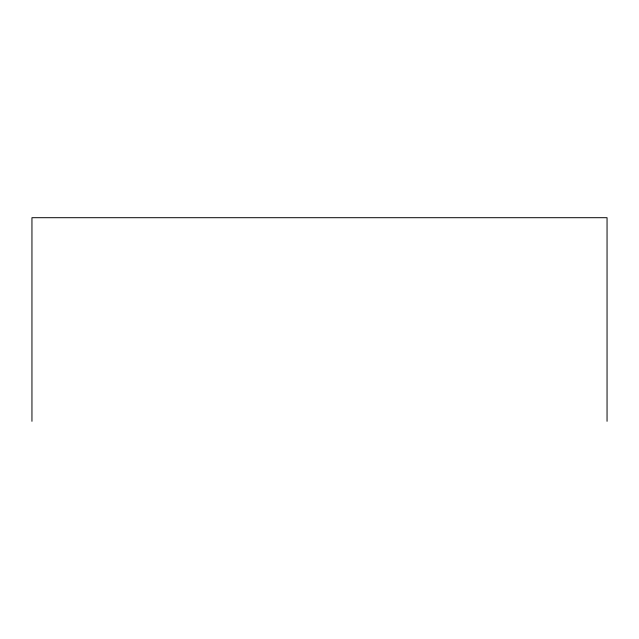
<?xml version="1.0" encoding="UTF-8"?>
<svg xmlns="http://www.w3.org/2000/svg" width="639" height="639" viewBox="0 0 639 639"><rect width="100%" height="100%" fill="white"/><g stroke="black" fill="none" stroke-linecap="round" stroke-linejoin="round"><path stroke-width="0.96" d="M607.05 421.301L607.05 217.699L31.95 217.699L31.95 421.301"/></g></svg>
